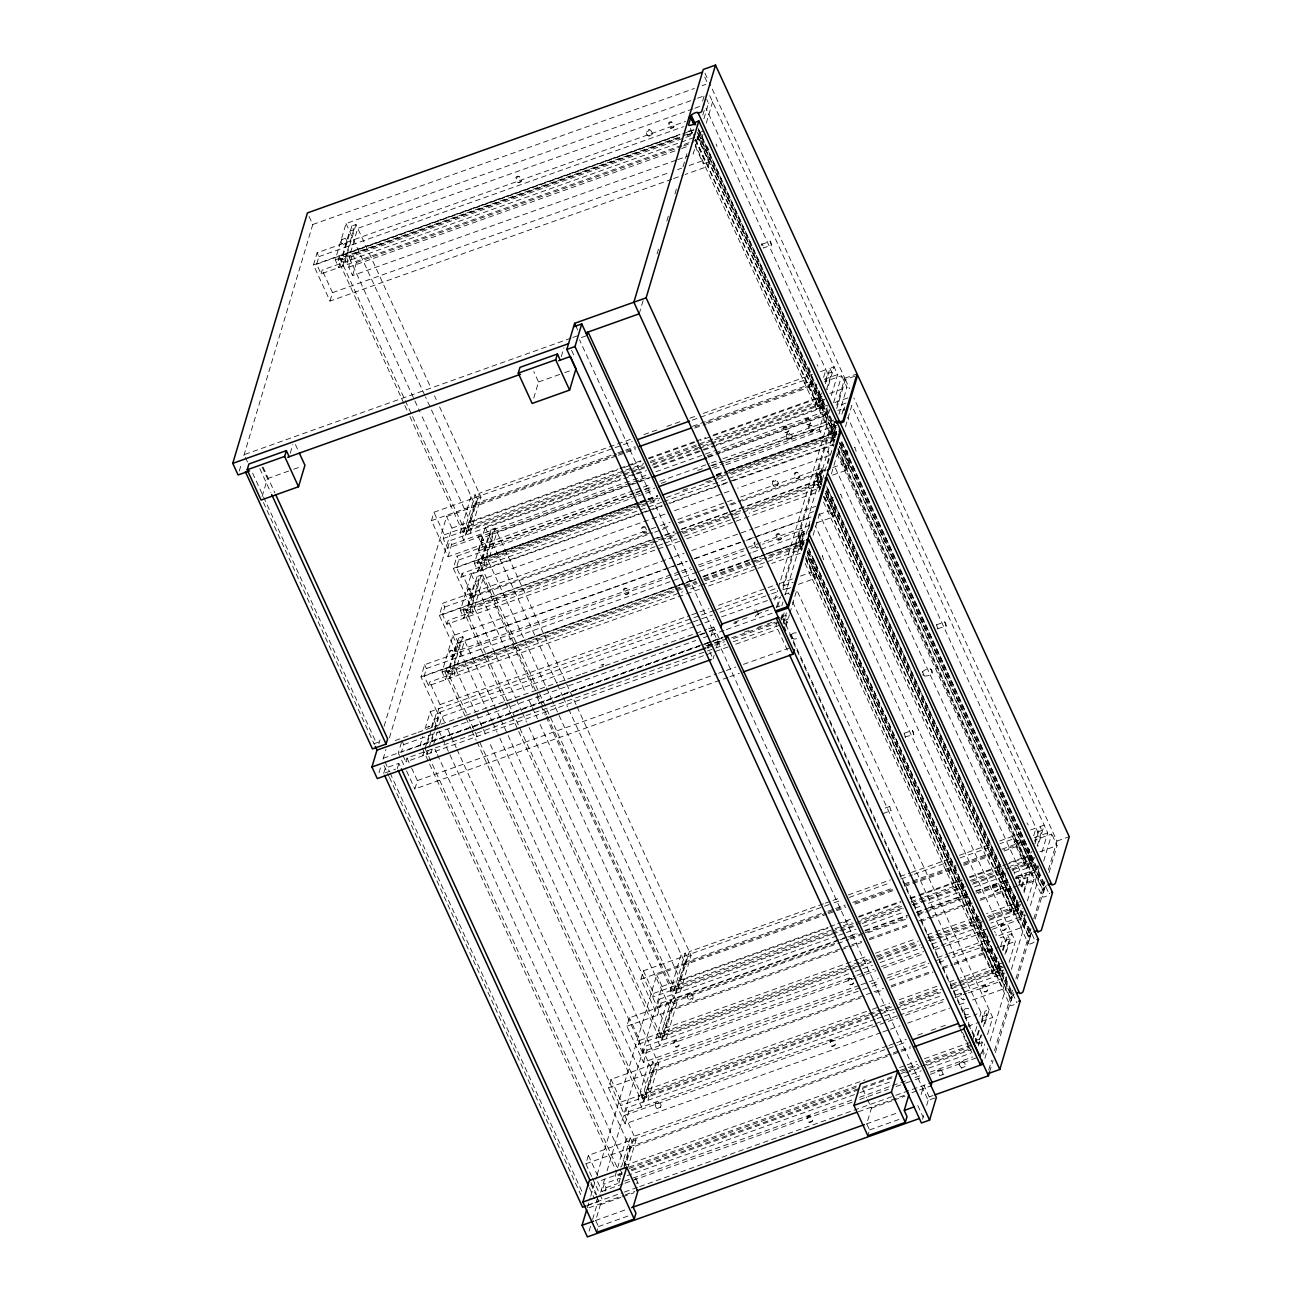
<?xml version="1.0" encoding="UTF-8"?>
<svg xmlns="http://www.w3.org/2000/svg" width="1302" height="1302" viewBox="0 0 1302 1302"><rect width="100%" height="100%" fill="white"/><g stroke="black" fill="none" stroke-linecap="round" stroke-linejoin="round"><path stroke-width="0.75" stroke-dasharray="5 3.75" d="M668.382 123.544C669.944 118.58 676.731 125.627 672.825 127.856C668.349 130.005 667.259 122.616 671.702 121.9M670.497 128.247L673.915 126.733M756.543 609.841L758.757 614.674L755.437 616.318L756.429 615.081M775.797 535.317C778.108 530.256 784.341 538.458 779.898 539.972C775.422 541.111 774.902 534.373 779.214 533.82M778.01 540.151L781.428 538.654M794.139 473.798C796.45 468.736 802.683 476.939 798.224 478.452C793.764 479.592 793.243 472.854 797.54 472.284M796.352 478.631L799.77 477.118M805.043 420.025C807.37 414.947 813.604 423.15 809.144 424.664C804.669 425.819 804.148 419.065 808.461 418.512M807.256 424.859L810.674 423.345M808.151 426.779C810.462 421.718 816.696 429.92 812.253 431.434C807.777 432.573 807.256 425.835 811.569 425.282M810.365 431.613L813.783 430.116M961.771 1068.112C953.259 1059.926 969.29 1059.291 963.985 1067.591M961.657 1067.982L965.075 1066.484M962.845 1061.814L959.444 1063.148M982.115 987.111C984.67 981.854 990.773 990.887 985.76 991.945C981.285 991.864 981.578 986.363 985.533 985.614M984.328 991.961L987.746 990.448M1000.554 925.722C1002.117 920.758 1008.887 927.805 1004.981 930.035C1000.522 932.037 999.431 924.843 1003.875 924.078M1002.768 930.556L1006.088 928.912M1015.56 877.467L1017.871 877.239L1015.479 878.704M1017.887 877.076L1020.101 881.91L1019.01 883.016M515.722 177.788C518.082 172.727 524.267 180.978 519.791 182.459C515.25 183.322 514.843 176.942 519.14 176.307M518.033 182.752L521.353 181.141M623.219 589.708C625.578 584.631 631.779 592.898 627.304 594.379C622.844 595.453 622.307 588.764 626.636 588.211M625.432 594.542L628.866 593.045M646.801 532.16C643.172 536.343 638.777 526.268 644.376 526.496M643.774 533.023L646.215 531.395M806.882 1117.539C809.242 1112.461 815.426 1120.729 810.951 1122.21C806.491 1123.284 805.971 1116.595 810.3 1116.042M809.095 1122.373L812.513 1120.876M829.634 1041.616C831.262 1036.652 838 1043.781 834.061 1045.962C829.602 1048.061 828.495 1040.689 832.971 1040.005M831.766 1046.336L835.184 1044.839M847.879 979.983C850.271 974.938 856.342 983.091 851.964 984.637C847.423 985.5 847 979.12 851.296 978.486M850.19 984.93L853.526 983.319M846.3 450.118L848.058 454.04M842.215 498.145L840.718 494.076L840.425 494.874M707.132 146.459L708.906 149.86M761.654 244.19L770.605 241.44L771.484 245.15L763.314 248.064L763.298 246.355M239.242 471.08L241.57 463.317M243.881 455.554L312.757 224.514L308.948 216.23M671.751 179.253L330.024 301.071L313.473 264.973L317.102 252.783L685.568 121.428M681.499 145.385L321.057 273.876L316.63 264.208L318.876 256.657L317.102 252.783M321.057 273.876L322.18 270.1L694.064 137.524M262.125 496.501L267.463 478.615L261.93 466.523M339.903 263.785L338.764 267.561L335.232 259.83L346.039 223.553L695.691 98.903M403.994 403.62L338.129 259.928L339.155 256.445L680.913 134.594M341.091 262.239L342.214 258.463L343.988 262.337L342.865 266.096L341.091 262.239L345.176 260.774L346.299 256.999L348.073 260.872L346.95 264.648L345.176 260.774M351.898 225.962L343.24 254.98L345.014 258.854L340.929 260.302L349.587 231.284L353.672 229.836L351.898 225.962L355.983 224.497L431.157 388.468M330.024 301.071L332.531 292.657L322.18 270.1M345.014 258.854L353.672 229.836M355.983 224.497L347.341 253.532L414.052 399.079M290.216 453.275L292.804 444.568M675.901 160.309L352.565 275.568L348.724 267.203L352.614 254.134L679.774 137.507M352.565 275.568L356.455 262.516L352.614 254.134M633.211 490.724L448.018 556.751L431.467 520.654L433.973 512.239L613.242 448.327M378.898 743.686L380.054 739.796M384.106 726.207L446.619 516.52L616.464 455.977M638.55 480.178L447.628 548.24L443.201 538.572L444.324 534.797L433.973 512.239M379.012 772.753L380.737 766.927M383.065 759.164L385.962 749.464M389.428 737.811L451.94 528.124L446.619 516.52M447.628 548.24L449.874 540.688L635.067 474.677M448.018 556.751L451.648 544.562L449.874 540.688M383.683 773.421L385.246 768.196L398.868 763.33L400.56 767.024M461.347 528.726L460.224 532.502L463.772 540.232L474.579 503.955L425.494 396.866M644.506 467.923L463.121 532.599L464.163 529.117L339.155 256.445M466.474 523.778L475.132 494.76L471.031 496.225L462.389 525.243L466.474 523.778L468.248 527.652L476.89 498.633L475.132 494.76M401.423 742.482L398.314 752.93L400.788 758.334M691.443 622.47L437.521 712.991L420.985 676.894L424.615 664.704L672.808 576.216M679.237 571.838L455.863 651.456L439.327 615.358L442.957 603.168L649.145 529.67M661.546 502.344L462.047 573.466L472.398 596.039L469.892 604.453L453.34 568.356L456.969 556.166L634.513 492.872M401.944 740.74L403.718 744.598L401.472 752.149L703.113 644.604M699.369 589.236L428.57 685.78L424.143 676.112L426.389 668.561L424.615 664.704M679.579 541.307L446.912 624.26L442.485 614.593L444.731 607.041L442.957 603.168M647.013 510.905L460.924 577.242L456.497 567.574L458.743 560.023L456.969 556.166M397.305 768.554L398.868 763.33M439.604 406.891L480.991 497.169L472.333 526.203L420.806 413.808M728.192 646.915L405.899 761.816L407.021 758.041L725.507 644.506M428.57 685.78L429.693 682.004L682.818 591.775M446.912 624.26L448.034 620.484L662.864 543.894M460.924 577.242L462.047 573.466M419.96 746.095L422.792 736.558M425.07 728.925L430.197 711.738L691.964 618.417M446.716 675.933L445.593 679.709L442.045 671.978L452.868 635.702L672.597 557.37M465.058 614.414L463.935 618.19L460.387 610.459L471.21 574.182L643.172 512.874M479.071 567.395L477.948 571.171L474.4 563.44L485.223 527.164L620.875 478.794M639.477 503.272L482.586 559.209L478.745 550.827L482.635 537.775L629.956 485.255M465.221 716.279L444.942 672.076L445.984 668.593L673.183 587.593M504.671 700.818L463.284 610.54L464.326 607.058L660.244 1034.439L659.203 1037.922L848.22 970.543M546.547 714.586L477.313 563.538L478.339 560.055L657.819 496.062M424.061 751.97L422.938 755.746L421.506 752.654M425.087 748.487L429.123 734.946M431.434 727.216L433.745 719.469L437.83 718.02L436.056 714.147L440.141 712.682L444.373 721.894M427.414 743.165L431.45 729.625M432.02 727.688L436.056 714.147M447.904 674.387L449.044 670.611L450.801 674.485L449.678 678.261L447.904 674.387L451.989 672.922L453.129 669.163L454.903 673.02L453.763 676.796L451.989 672.922M458.727 638.11L450.069 667.129L451.843 671.002L447.758 672.45L456.416 643.432L460.501 641.984L458.727 638.11L462.812 636.662L499.968 717.711M466.246 612.868L467.369 609.092L469.143 612.965L468.02 616.725L466.246 612.868L470.331 611.403L471.47 607.627L473.228 611.501L472.105 615.276L470.331 611.403M477.069 576.591L468.411 605.609L470.185 609.482L466.1 610.931L474.758 581.913L478.843 580.448L477.069 576.591L481.154 575.126L533.511 689.344M480.275 565.849L481.398 562.073L483.172 565.947L482.033 569.723L480.275 565.849L484.36 564.384L485.483 560.625L487.257 564.482L486.134 568.258L484.36 564.384M491.082 529.572L482.424 558.591L484.198 562.464L480.113 563.912L488.771 534.894L492.856 533.446L491.082 529.572L495.167 528.124L576.233 704.968M482.586 559.209L486.476 546.14L633.797 493.621M727.964 677.398L414.866 789.028L417.372 780.598L411.009 766.715M437.521 712.991L440.043 704.577L429.693 682.004M455.863 651.456L458.385 643.042L448.034 620.484M428.146 750.522L427.023 754.297L425.249 750.424M429.172 747.039L433.794 731.561M434.363 729.625L437.83 718.02M451.843 671.002L460.501 641.984M470.185 609.482L478.843 580.448M484.198 562.464L492.856 533.446M533.739 398.087L538.54 381.974L533.787 371.607M431.499 741.717L434.38 732.033M434.949 730.096L440.141 712.682M462.812 636.662L454.154 665.68L475.279 711.722M481.154 575.126L472.496 604.144L515.576 698.1M495.167 528.124L486.525 557.142L545.636 686.089M432.231 749.057L431.108 752.833L429.334 748.959M433.843 743.637L437.309 732.033M439.604 724.303L441.915 716.556L694.747 626.425M561.292 356.634L563.88 347.927M639.184 313.815L643.221 300.29M657.054 253.874L659.365 246.127M666.852 220.998L669.163 213.251M674.924 193.917L677.235 186.186M682.997 166.851L687.033 153.31M702.608 101.084L704.903 93.353M702.803 115.129L705.082 107.496M697.009 141.104L693.12 154.173L691.574 150.82M703.91 118.807L708.532 103.33L706.758 99.457M702.934 134.318L701.794 138.142L683.404 144.701M706.27 123.153L712.617 101.865L708.532 103.33M699.076 139.119L709.411 161.676L703.292 163.857L704.415 160.081L694.861 139.265M709.411 161.676L708.028 166.314L685.129 174.484M708.841 643.579L707.735 647.273L712.292 657.217M711.038 636.19L713.789 626.962L719.111 638.566L716.36 647.794M713.057 658.877L714.163 655.183M722.935 458.743L826.021 421.994L809.486 385.897L810.869 381.242L804.734 383.423L805.857 379.663L691.427 420.448M591.661 1176.422L585.867 1163.793L588.374 1155.362L897.322 1045.229M880.917 1032.649L625.09 1123.854L608.539 1087.756L611.045 1079.342L860.866 990.269M859.157 985.419L643.432 1062.318L626.88 1026.22L629.387 1017.806L848.692 939.621M836.844 935.959L659.3 999.252L661.074 1003.126L657.445 1015.316L640.893 979.218L643.4 970.804L832.206 903.49M815.085 405.996L816.208 402.22L650.284 461.364M819.544 390.991L817.233 398.738L700.395 440.385M823.58 377.45L825.891 369.719L820.146 371.77M819.007 402.611L821.904 392.927M825.354 381.323L827.665 373.576L706.042 108.278M821.334 397.273L819.17 404.531L820.944 408.405L823.092 401.146L698.1 128.475M825.37 383.732L829.976 368.254L834.061 366.806L827.242 389.721M826.558 389.542L831.75 372.128L829.976 368.254M587.267 1207.817L590.164 1198.117M590.734 1196.18L596.528 1176.764M597.113 1174.811L656.713 974.84L826.575 914.297M729.397 471.226L823.141 437.798L819.3 429.416L823.189 416.363L721.796 452.51M707.279 455.667L825.647 413.483L827.323 407.819M831.343 395.531L837.609 374.537L709.069 94.135M611.045 1079.342L621.38 1101.899L620.257 1105.675L868.32 1017.236M864.495 974.856L643.042 1053.806L638.598 1044.139L639.721 1040.379L629.387 1017.806M643.4 970.804L653.75 993.361L652.611 997.137L902.595 908.015M826.021 421.994L829.667 409.805L718.932 449.271M774.771 600.027L777.652 590.359M778.238 588.423L830.123 414.378M833.589 402.774L841.662 375.692L824.475 381.811M597.227 1198.898L596.186 1202.381L587.674 1205.424M589.106 1231.074L592.003 1221.374M592.589 1219.421L598.367 1200.005M600.694 1192.241L604.746 1178.652M607.058 1170.889L662.034 986.444L656.713 974.84M623.023 1183.892L602.029 1191.379L604.274 1183.827L619.557 1178.375M875.139 1019.32L626.946 1107.79L624.7 1115.342L897.696 1018.018M643.042 1053.806L645.287 1046.271L853.38 972.089M659.3 999.252L657.054 1006.804L834.598 943.511M776.562 607.106L779.459 597.423M782.925 585.802L830.269 426.991L697.188 136.71M833.134 423.817A3.743 1.188 -24.6 0 0 832.906 424.24L830.432 426.421L832.157 420.627M836.747 405.215L844.803 378.247L709.183 82.417M777.733 606.472L780.614 596.804M782.925 589.057L798.5 536.831L800.535 536.098L803.92 543.471M802.895 545.473L798.663 536.245L816.842 475.295L818.877 474.563L822.262 481.952M822.083 485.792L817.005 474.725L830.855 428.293L832.889 427.561L836.275 434.933M835.266 436.935L831.034 427.707L833.329 419.993M836.763 408.437L845.389 379.533L855.902 375.79M596.397 1196.131L600.352 1204.773L595.681 1220.446L598.481 1226.565L596.755 1232.376M698.393 134.139L832.303 426.275L830.139 433.517A3.743 1.188 -24.6 0 0 832.678 433.908A3.743 1.188 -24.6 0 0 836.73 431.515M605.007 1191.184L606.048 1187.701L604.274 1183.827M625.09 1123.854L628.72 1111.664L626.946 1107.79M643.432 1062.318L647.061 1050.128L645.287 1046.271M801.755 550.73L798.37 543.357L800.535 536.098M804.099 542.901L800.714 535.513L801.153 534.064A3.743 1.188 -24.6 0 1 803.643 531.981A3.743 1.188 -24.6 0 1 807.273 530.972M820.114 489.552L816.712 481.821L818.877 474.563M821.595 479.527L819.056 473.993L819.479 472.545A3.743 1.188 -24.6 0 1 824.963 469.469M834.126 442.534L830.741 434.819L832.889 427.561M836.454 434.363L833.068 426.975L833.508 425.526A3.743 1.188 -24.6 0 1 834.175 424.631M802.292 549.346L798.989 542.12L802.618 529.947L762.533 544.236M740.789 497.006L820.96 468.411L817.33 480.601L820.634 487.827M834.663 440.808L831.343 433.582L834.989 421.409L724.254 460.875M777.131 621.607L776.008 625.367L787.84 651.163M781.818 605.837L782.974 601.963M785.09 594.9L835.51 425.803M838.96 414.199L846.967 387.296L841.662 375.692M803.627 544.578L802.146 541.355L804.392 533.804L802.618 529.947M820.96 468.411L822.734 472.284L820.488 479.836L821.969 483.058M835.982 436.04L834.501 432.817L836.193 427.154M782.258 614.251L779.947 621.982L732.066 639.054M768.131 558.249L802.618 545.945L803.773 542.088M806.068 534.341L810.69 518.863M686.626 538.8L818.795 491.684L819.918 487.908L749.041 513.167M734.767 515.153L820.96 484.425L829.602 455.407L737.664 488.185M835.542 435.486L836.698 431.613M841.889 414.199L843.615 408.389L837.87 410.439M616.432 1171.621L615.309 1175.397L618.141 1181.581M639.103 1095.584L637.964 1099.36L641.512 1107.091L652.335 1070.814L497.934 734.019M657.445 1034.065L656.306 1037.824L659.854 1045.571L670.676 1009.294L538.312 720.559M671.458 987.046L670.335 990.822L673.866 998.553L684.689 962.276L568.437 708.679M781.216 620.143L783.413 612.786M808.396 529.019L810.69 521.272M827.877 463.626L831.913 450.085L827.828 451.534L830.367 457.067M843.631 410.814L844.786 406.94M784.113 612.868L782.404 618.596L785.252 624.781M894.214 1009.131L640.861 1099.458L641.902 1095.975L479.12 740.854M831.701 934.413L673.232 990.92L674.257 987.437L478.339 560.055M782.99 624.016L786.343 612.786M630.201 1137.655L621.559 1166.673L617.473 1168.138L626.116 1139.12L630.201 1137.655L631.975 1141.528L623.902 1168.61M644.213 1090.637L652.872 1061.618L648.787 1063.083L640.128 1092.101L644.213 1090.637L645.987 1094.51L654.646 1065.492L652.872 1061.618M662.555 1029.117L671.214 1000.099L667.129 1001.547L658.47 1030.582L662.555 1029.117L664.329 1032.991L672.988 1003.972L671.214 1000.099M676.584 982.099L685.226 953.08L681.141 954.545L672.483 983.563L676.584 982.099L678.342 985.972L687 956.954L685.226 953.08M784.357 623.528L787.075 622.551L785.301 618.694L786.343 615.211L778.173 618.125M618.857 1183.127L621.689 1173.574M623.967 1165.941L629.663 1146.85L437.13 726.858M785.952 626.327L789.37 614.87M789.842 613.275L796.775 590.05L792.69 591.515M813.099 535.301L819.43 514.013L815.345 515.478M831.441 473.782L837.202 454.398M845.454 426.763L851.801 405.475L1047.719 832.857L1041.454 853.868M627.418 1169.082L636.06 1140.064L457.035 749.529M500.814 719.55L658.731 1064.027L650.072 1093.062L489.633 743.051M546.173 716.979L677.073 1002.507L668.414 1031.526L527.391 723.896M577.079 706.807L691.085 955.489L682.443 984.524L552.39 700.818M798.354 584.354L815.54 578.218L816.924 573.58L807.37 552.764M816.696 522.834L833.882 516.699L835.266 512.06L825.712 491.228M832.629 475.132L847.895 469.68L849.278 465.042L839.725 444.226M867.474 1099.49L871.429 1108.132L866.758 1123.805L869.557 1129.924L867.832 1135.735M921.149 1094.51L923.899 1085.282L929.221 1096.886L926.454 1106.114M922.548 1119.232L923.671 1115.456M982.929 946.766L993.263 969.323L992.14 973.099L981.806 950.525L982.929 946.766L952.413 957.637M1001.271 885.23L1011.605 907.803L1010.482 911.563L1000.148 889.006L1001.271 885.23L978.388 893.4M1015.283 838.228L1025.618 860.785L1024.495 864.561L1014.16 841.987L1015.283 838.228L1000.017 843.663M972.545 999.985L1003.093 989.081L986.542 952.983L987.925 948.344L981.806 950.525M1000.148 889.006L1006.267 886.825L1004.884 891.463L1021.435 927.561L998.52 935.731M1014.16 841.987L1020.28 839.806L1018.896 844.445L1003.63 849.897M972.903 1039.696L976.939 1026.155M979.82 1016.471L980.976 1012.614M992.824 972.854L993.947 969.079L949.89 984.784M997.299 957.849L994.988 965.596L960.518 977.883M1000.75 946.245L1003.647 936.577L997.885 938.628M1011.166 911.319L1012.289 907.559L987.388 916.429M1015.641 896.329L1013.33 904.076L986.509 913.63M1019.092 884.725L1021.972 875.058L1016.227 877.092M1025.179 864.316L1026.302 860.541L1010.368 866.221M1029.654 849.311L1027.343 857.058L1008.187 863.893M1033.69 835.77L1036.001 828.039L1030.256 830.09M974.677 1043.569L978.713 1030.012M981.594 1020.345L982.75 1016.471L792.739 601.996M999.073 961.722L996.762 969.469L807.598 556.817M1002.524 950.118L1005.404 940.435L815.41 525.959M1017.415 900.203L1015.104 907.933L825.094 493.458M1021.452 886.662L1023.746 878.915L834.582 466.279M1028.075 864.414L1026.952 868.174L836.779 453.34M1029.117 860.931L1031.998 851.248M1034.878 841.58L1037.775 831.897L847.765 417.421M979.283 1030.5L976.402 1040.168L980.487 1038.719L982.261 1042.576L981.236 1046.059L979.462 1042.202L976.728 1043.162M981.594 1022.754L985.061 1011.149L989.146 1009.701L983.954 1027.115M1003.11 950.59L1007.732 935.113L1011.817 933.664L1005.469 954.936M1022.021 887.134L1026.074 873.593L1030.159 872.128L1023.811 893.416M1031.428 855.593L1029.264 862.852L1031.038 866.725L1033.202 859.466L841.499 441.297M1034.895 843.989L1040.086 826.575L1044.171 825.126L1037.824 846.398M982.261 1042.576L978.176 1044.041L981.057 1034.374M983.368 1026.627L986.835 1015.023L985.061 1011.149M1004.884 954.464L1009.506 938.986L1007.732 935.113M826.64 486.476L1019.189 906.485L1017.025 913.744L1015.251 909.87L1017.415 902.611L1021.5 901.163M1023.795 891.007L1027.831 877.467L1026.074 873.593M1037.238 845.926L1041.86 830.448L1040.086 826.575M978.323 1045.978L981.643 1034.846M980.032 1056.606L982.294 1049.07L984.068 1052.927L983.026 1056.41M968.346 992.824L1002.703 980.585L1004.395 974.921M992.417 929.27L1021.045 919.049L1023.291 911.514L990.838 923.085M1015.967 878.85L1035.057 872.047L1036.75 866.383M981.871 1053.709L984.719 1044.155M987.567 1034.618L992.694 1017.432L796.775 590.05M1009.099 962.406L1015.365 941.395L819.43 514.013M1027.441 900.87L1033.707 879.875L837.772 452.494M1036.897 869.134L1038.036 865.309M1003.093 989.081L1006.723 976.907L954.871 995.379M1021.435 927.561L1025.065 915.371L1023.291 911.514M1020.182 885.995L1035.448 880.543L1039.077 868.369L1037.906 865.781M984.882 1058.347L987.762 1048.68M990.073 1040.949L1007.374 982.929M1011.394 969.388L1026.399 919.114M1030.419 905.574L1040.233 872.698M1043.683 861.094L1051.756 834.012L1034.585 840.132M988.739 1069.951L991.619 1060.284M994.5 1050.6L1010.075 998.374L806.963 555.287M1014.03 994.223A3.743 1.188 -24.6 0 0 1012.728 995.607L1010.254 997.788L1012.517 990.171M1015.934 978.746L1028.417 936.838L825.305 493.767M1031.737 933.192A3.743 1.188 -24.6 0 0 1031.07 934.087L1028.596 936.268L1030.907 928.521M1033.788 918.854L1042.43 889.836L839.318 446.749M1046.385 885.686A3.743 1.188 -24.6 0 0 1045.083 887.069L1042.609 889.25L1044.904 881.535M1048.354 869.98L1056.964 841.076L853.852 397.989M989.618 1071.888L993.084 1060.284M995.395 1052.553L1013.265 992.596M1017.301 979.055L1031.705 930.718M1035.171 919.114L1044.969 886.239M1049.005 872.698L1057.078 845.616L1051.756 834.012M807.305 550.86L1012.126 997.641L1009.961 1004.9A3.743 1.188 -24.6 0 0 1012.94 1005.128A3.743 1.188 -24.6 0 0 1016.764 1002.459L1017.106 1002.019M826.493 491.18L1030.468 936.122L1028.303 943.364A3.743 1.188 -24.6 0 0 1031.265 943.608A3.743 1.188 -24.6 0 0 1035.106 940.939L826.916 486.785M839.66 442.322L1044.481 889.103L1042.316 896.362A3.743 1.188 -24.6 0 0 1045.294 896.59A3.743 1.188 -24.6 0 0 1049.119 893.921L1049.77 893.237M922.288 672.092C932.232 662.588 937.814 676.47 923.899 676.047M904.923 736.948L913.858 734.605L913.207 731.496L912.328 730.422L904.158 733.335L904.255 735.435M889.673 806.459L891.056 810.707L889.673 806.459L881.487 809.372M986.265 934.364L986.232 935.341M1013.558 870.501L1012.923 869.866L1012.744 870.908M1014.453 874.033L1014.03 871.461M994.37 931.662L995.46 932.46M996.111 935.568L996.046 934.071M343.582 244.825C344.428 242.351 349.294 243.197 345.079 244.76C335.428 243.474 346.462 231.593 346.983 243.262M480.34 541.42L483.742 540.037L480.34 541.42L478.127 536.424L481.17 534.862L486.736 547.003L483.563 548.305L481.235 543.357L484.507 541.681L481.235 543.357M448.865 651.732C451.631 646.768 457.49 655.638 452.591 656.664C447.969 656.664 448.262 650.967 452.266 650.333M689.767 999.985C690.597 997.511 695.48 998.357 691.264 999.92C681.613 998.634 692.648 986.753 693.169 998.422M658.6 1102.289C658.047 1104.145 652.741 1104.063 657.087 1102.192C666.738 1103.494 655.703 1115.358 655.199 1103.689M638.045 1183.372L635.929 1178.164L634.855 1178.098M789.761 433.192C789.191 435.047 783.902 434.933 788.28 433.078C797.898 434.461 786.831 446.212 786.359 434.575M775.748 480.21C775.178 482.065 769.889 481.952 774.267 480.096C783.885 481.48 772.818 493.214 772.346 481.594M758.578 547.491L756.332 548.061L757.259 546.84M964.912 999.285C961.934 1002.052 958.142 994.516 961.787 993.589M941.053 1069.56L937.652 1070.944L941.053 1069.398L943.266 1074.231L941.362 1075.729M856.13 451.273L854.747 447.058L854.844 449.418M796.287 632.788C786.506 632.739 792.853 644.083 799.461 636.418M792.934 638.745L791.388 634.546M770.003 240.919L771.484 245.15M644.588 527.31L641.56 528.173M634.904 1179.254L635.929 1178.164M755.046 542.006L754.004 543.113L756.218 547.947M963.578 998.65L962.536 999.741M937.505 628.752L946.212 626.067L945.789 623.479L944.682 621.884L936.382 624.862L936.447 626.36M944.682 621.884L946.082 626.132M937.912 629.045L936.512 624.797M930.67 668.903L932.199 673.069M912.328 730.422L913.727 734.67M905.557 737.583L904.158 733.335M1018.766 825.761L1018.848 827.86M987.795 938.547L986.33 935.861M968.639 1008.594C959.769 1006.918 964.115 1019.612 970.039 1012.826M965.14 1014.583L963.74 1010.336M754.216 610.247L755.111 609.857M602.419 665.582C607.383 662.458 597.488 665.81 601.963 665.745M636.19 1183.241L638.143 1182.997M756.869 614.87L758.757 614.674M1018.213 882.089L1020.101 881.91M312.757 224.514L694.438 88.455M702.071 85.72L705.879 84.37M697.595 98.22L707.149 94.818M692.941 108.88L357.757 228.371L349.115 257.389L695.789 133.797M694.861 108.196L704.431 104.778M318.876 256.657L683.534 126.668M313.473 264.973L680.035 134.301M687.668 131.583L691.476 130.216L694.796 137.442M316.63 264.208L679.367 134.887M688.921 131.486L694.633 129.451M682.525 134.025L694.015 129.94M335.232 259.83L681.06 136.531M682.964 135.864L692.518 132.446M687.423 134.773L693.169 132.739M338.129 259.928L679.872 138.077M687.228 135.457L691.329 134.008M703.959 130.884L699.874 132.348L697.709 139.591L695.935 135.733M698.832 135.831L701.566 134.855M356.455 262.516L681.711 146.573M683.615 145.889L693.185 142.471M348.724 267.203L679.709 149.193M681.63 148.526L689.279 145.791M677.805 159.625L689.295 155.54M332.531 292.657L668.17 173.003M677.707 169.602L681.532 168.251M689.149 165.533L704.415 160.081M673.671 178.569L683.208 175.168M570.911 338.162L244.141 454.658L247.543 462.047M572.815 337.478L578.544 335.444M581.327 337.56L587.056 335.509M267.463 478.615L291.811 469.924M293.682 469.257L301.185 466.588M538.54 381.974L562.887 373.3M564.759 372.632L572.262 369.947M630.526 439.36L479.217 493.312L470.559 522.33L621.868 468.378M643.937 434.591L659.251 429.123M666.917 426.389L682.232 420.92M689.897 418.202L695.642 416.152M703.308 413.418L812.481 374.488M615.146 447.644L632.316 441.524M476.89 498.633L480.991 497.169M827.665 373.576L831.75 372.128M474.579 503.955L615.976 453.552M617.88 452.868L623.609 450.834M625.53 450.15L635.083 446.732M692.404 426.307L814.678 382.707M824.231 379.305L837.609 374.537M431.467 520.654L616.66 454.626M618.564 453.942L624.293 451.908M626.197 451.224L635.75 447.823M694.926 426.73L704.48 423.329M706.384 422.645L809.486 385.897M618.369 455.293L635.555 449.174M694.715 428.081L706.156 423.996M708.06 423.313L816.842 384.546M844.803 378.247L857.058 373.869M451.94 528.124L617.962 468.932M619.882 468.264L640.861 460.778M648.494 458.06L694.308 441.72M696.212 441.053L705.749 437.651M713.382 434.917L822.164 396.15M829.797 393.416L846.967 387.296M623.788 467.695L629.533 465.66M631.454 464.977L641.023 461.559M648.689 458.825L698.49 441.069M444.324 534.797L643.823 463.675M820.293 400.756L824.378 399.307L823.255 403.083L652.269 464.033M464.163 529.117L628.361 470.575M629.387 470.201L643.627 465.123M650.463 462.698L697.091 446.065M698.344 445.626L823.092 401.146M443.201 538.572L644.604 466.767M652.139 465.205L697.953 448.865M699.223 448.425L709.411 444.796M710.713 444.324L824.784 403.653M628.524 476.076L634.253 474.026M636.157 473.358L643.806 470.624M653.36 467.223L701.127 450.199M703.031 449.515L714.505 445.43M716.409 444.747L827.226 405.231M834.875 402.513L848.253 397.745M636.971 473.993L646.524 470.592M654.157 467.874L701.892 450.85M703.796 450.167L827.893 405.931M845.942 403.067L841.841 404.531L844.38 410.049M451.648 544.562L648.298 474.449M655.931 471.731L717.028 449.955M640.454 479.494L648.087 476.776M650.17 477.362L496.941 531.981L488.283 560.999L639.607 507.064M707.637 456.872L830.22 413.173M631.877 484.572L637.606 482.521M639.526 481.838L649.096 478.42M708.402 457.279L719.876 453.194M635.116 490.04L650.382 484.604M659.935 481.203L709.574 463.512M711.478 462.828L721.031 459.427M636.434 492.189L642.163 490.138M644.067 489.454L651.7 486.736M661.253 483.335L666.982 481.301M697.53 470.413L703.243 468.362M710.892 465.644L722.333 461.559M635.718 492.953L643.367 490.219M645.271 489.536L652.937 486.802M712.243 465.66L827.03 424.745L823.189 416.363M478.745 550.827L643.286 492.172M645.19 491.489L654.76 488.071M712.161 467.613L723.635 463.528M725.556 462.845L819.3 429.416M830.269 426.991L832.303 426.275M458.743 560.023L636.287 496.729M638.208 496.046L643.937 494.011M645.841 493.328L653.474 490.61M714.57 468.834L724.107 465.432M726.028 464.749L836.747 425.266M831.034 427.707L833.068 426.975M453.34 568.356L638.517 502.328M640.438 501.644L646.166 499.61M648.07 498.926L657.608 495.525M716.8 474.433L726.337 471.031M728.257 470.347L831.343 433.582M456.497 567.574L637.866 502.914M639.77 502.23L656.957 496.111M716.133 475.018L721.861 472.968M729.494 470.25L834.501 432.817M716.36 475.197L722.724 472.935M724.644 472.252L837.284 432.085M641.381 502.588L647.127 500.554M649.031 499.87L656.696 497.136M716.002 475.995L727.476 471.91M474.4 563.44L634.904 506.218M636.808 505.534L644.457 502.816M646.362 502.133L657.835 498.048M717.06 476.939L837.43 434.022M477.313 563.538L659.772 498.487M682.769 490.284L688.514 488.234M705.749 482.098L711.494 480.047M713.398 479.364L836.242 435.568M641.512 506.38L658.763 500.228M666.412 497.494L716.214 479.754M718.134 479.071L723.879 477.02M731.545 474.286L834.973 437.407M835.119 439.344L831.034 440.808L833.573 446.326M663.467 501.661L726.679 479.136M728.583 478.452L833.931 440.89L832.808 444.666L668.805 503.142M648.933 510.221L666.884 503.825M645.076 512.191L650.805 510.14M652.725 509.473L662.279 506.055M669.912 503.337L719.599 485.63M721.503 484.946L731.057 481.545M732.961 480.861L834.24 444.763M664.883 514.127L482.928 578.999L474.27 608.018L652.4 544.513M674.469 510.709L722.35 493.637M724.254 492.97L730.015 490.919M651.049 528.986L658.682 526.268M660.602 525.585L670.139 522.183M677.772 519.465L725.507 502.442M727.411 501.758L733.14 499.724M472.398 596.039L651.667 532.127M663.109 528.042L670.725 525.324M678.358 522.607L727.948 504.932M729.852 504.248L825.208 470.25M832.824 467.532L844.282 463.463L843.143 467.223L849.278 465.042M444.731 607.041L652.823 532.86M654.727 532.176L660.456 530.142M662.376 529.458L670.009 526.724M679.546 523.323L723.456 507.682M731.106 504.948L740.643 501.547M742.547 500.863L822.734 472.284M817.005 474.725L819.056 473.993M439.327 615.358L662.702 535.708M664.606 535.057L674.159 531.623M681.776 528.921L821.171 479.217M442.485 614.593L674.338 532.192M681.125 529.507L821.904 479.592M460.387 610.459L676.291 533.478M678.212 532.795L821.513 481.707M463.284 610.54L675.217 534.992M682.15 532.518L740.138 511.849M747.283 509.31L822.229 482.586M667.731 539.061L675.38 536.326M683.045 533.592L732.847 515.836M821.106 486.362L817.021 487.811L818.795 491.684M664.769 543.211L676.877 538.898M684.51 536.18L741.733 515.787M674.501 556.686L684.055 553.285M691.704 550.551L752.833 528.758M754.753 528.075L815.898 506.283M813.571 511.605L809.486 513.069L811.26 516.927L746.144 540.151M667.617 568.144L464.586 640.519L455.928 669.537L697.27 583.508M669.521 567.46L675.282 565.41M677.186 564.726L686.772 561.308M694.422 558.591L744.223 540.835M458.385 643.042L675.787 565.54M677.691 564.856L687.228 561.455M694.861 558.737L744.435 541.062M746.355 540.379L811.195 517.268M818.812 514.55L830.253 510.465L829.13 514.241L835.266 512.06M681.141 571.155L690.695 567.753M698.328 565.019L809.063 525.552M674.713 575.533L680.441 573.498M682.346 572.815L691.899 569.413M699.532 566.695L743.442 551.039M751.075 548.321L760.628 544.92M426.389 668.561L682.215 577.372M684.12 576.688L697.481 571.92M699.402 571.236L750.945 552.862M752.849 552.178L804.392 533.804M798.663 536.245L800.714 535.513M420.985 676.894L676.812 585.688M678.716 585.005L684.445 582.971M686.349 582.287L695.903 578.885M703.536 576.151L764.632 554.375M766.536 553.692L798.989 542.12M424.143 676.112L676.145 586.274M678.049 585.591L685.682 582.873M687.602 582.189L695.235 579.471M702.868 576.737L752.507 559.046M754.411 558.363L802.146 541.355M674.42 587.153L696.098 579.423M703.161 576.9L749.561 560.365M751.042 559.844L804.929 540.623M442.045 671.978L673.248 589.562M675.152 588.878L682.801 586.144M684.706 585.477L696.163 581.376M703.812 578.658L749.675 562.318M751.579 561.634L761.133 558.216M768.782 555.498L803.171 543.243M444.942 672.076L674.062 590.392M675.966 589.708L681.695 587.674M684.885 586.535L696.977 582.222M704.04 579.715L803.887 544.106M704.935 580.773L754.737 563.017M756.641 562.334L766.227 558.932M802.764 547.882L798.679 549.346L800.453 553.204L771.728 563.457M690.483 589.041L700.069 585.623M701.973 584.94L801.576 549.428L799.802 545.571M708.516 585.981L764.209 566.126M440.043 704.577L689.865 615.504M691.769 614.821L708.939 608.701M718.476 605.316L766.146 588.309M768.05 587.625L777.587 584.24M779.491 583.556L792.853 578.788M800.47 576.07L811.911 572.001L810.788 575.761L816.924 573.58M693.868 617.734L699.597 615.7M701.518 615.016L714.896 610.247M716.8 609.564L762.647 593.207M770.296 590.49L776.025 588.439M783.674 585.721L793.227 582.319M693.348 621.786L712.438 614.983M720.087 612.249L769.726 594.558M771.63 593.875L781.167 590.473M783.088 589.79L790.721 587.072M790.916 587.641L786.831 589.09L789.354 594.623M696.668 625.741L713.903 619.589M721.568 616.871L771.354 599.115M773.274 598.432L782.844 595.014M784.764 594.33L788.605 592.963M374.016 743.702L380.835 741.277M395.206 740.529L416.233 733.042M418.137 732.359L439.165 724.856M441.069 724.189L557.63 682.622M559.534 681.939L580.562 674.452M582.466 673.769L603.493 666.282M605.397 665.599L706.677 629.484M708.597 628.817L716.23 626.083M699.776 634.562L707.409 631.844M709.313 631.161L716.963 628.427M734.133 622.307L749.415 616.871M757.048 614.137L768.505 610.052M776.138 607.334L779.963 605.967M699.906 635.018L707.556 632.3M709.46 631.616L717.109 628.882M403.718 744.598L695.821 640.47M703.454 637.752L709.183 635.702M711.087 635.018L724.449 630.266M726.37 629.582L772.184 613.242M383.325 758.269L723.456 637.003M705.017 643.937L722.203 637.801M707.8 643.204L423.313 744.63L617.555 1168.317M709.216 642.7L723.066 637.768M705.977 645.841L723.18 639.705M744.191 632.219L749.936 630.168M757.569 627.45L765.218 624.716M767.122 624.049L772.851 621.998M707.132 645.938L712.878 643.904M714.782 643.221L726.239 639.136M708.19 646.183L723.945 640.568M731.578 637.834L775.487 622.193M782.583 619.654L785.301 618.694M707.165 647.94L712.91 645.89M714.831 645.206L724.4 641.788M784.032 620.533L788.117 619.068L786.343 615.211M733.14 641.788L778.905 625.465M735.646 644.262L777.782 629.24M385.392 772.818L395.613 769.173M417.372 780.598L716.784 673.866M718.688 673.183L724.417 671.148M726.321 670.465L735.858 667.063M743.475 664.346L789.256 648.038M729.869 676.715L739.422 673.313M882.886 813.62L891.056 810.707M823.385 903.832L689.311 951.632L680.669 980.65L831.978 926.698M825.305 903.149L831.05 901.098M832.971 900.414L840.636 897.68M848.286 894.946L890.422 879.924M900.007 876.523L909.577 873.105M911.498 872.421L951.713 858.083M959.379 855.349L991.945 843.745M999.611 841.011L1022.591 832.808M834.11 902.807L841.743 900.089M849.36 897.371L889.412 883.098M900.854 879.013L912.295 874.928M914.199 874.26L952.348 860.655M959.981 857.937L992.401 846.381M687 956.954L691.085 955.489M1037.775 831.897L1041.86 830.448M684.689 962.276L826.07 911.872M827.991 911.188L833.719 909.154M835.624 908.471L845.177 905.053M852.826 902.335L892.944 888.029M904.418 883.944L956.01 865.553M963.643 862.835L994.223 851.931M1001.856 849.213L1024.788 841.027M1034.341 837.625L1047.719 832.857M640.893 979.218L826.086 913.19M827.991 912.507L845.177 906.387M854.714 902.986L892.895 889.38M904.353 885.295L955.896 866.904M963.545 864.186L995.997 852.615M828.479 913.613L845.649 907.494M855.186 904.093L893.367 890.487M904.809 886.402L956.335 868.027M963.968 865.309L996.421 853.754M1004.054 851.02L1026.952 842.866M1056.964 841.076L1069.235 836.698M662.034 986.444L828.072 927.268M829.976 926.585L835.705 924.534M837.609 923.85L850.971 919.098M858.604 916.38L900.593 901.407M910.131 898.006L917.764 895.288M919.668 894.604L961.657 879.631M969.29 876.913L1001.726 865.342M1009.375 862.624L1032.274 854.47M1039.907 851.736L1057.078 845.616M843.468 922.613L851.134 919.879M858.799 917.145L900.935 902.123M910.505 898.706L962.227 880.266M969.876 877.548L1006.267 864.561M653.75 993.361L852.078 922.646M861.582 919.261L901.814 904.923M911.205 901.57L922.646 897.501M924.55 896.818L963.106 883.065M970.316 880.494L1003.321 868.727M1030.387 859.076L1034.472 857.627L1033.349 861.403L1011.768 869.085M674.257 987.437L830.822 931.614M831.832 931.256L838.455 928.896M840.376 928.212L854.812 923.069M856.732 922.386L901.472 906.436M911.009 903.035L964.001 884.139M971.65 881.405L1004.558 869.671M1006.137 869.118L1033.202 859.466M912.181 904.597L963.887 886.157M973.001 882.919L1004.119 871.819M832.71 934.055L854.6 926.243M862.249 923.525L903.588 908.796M913.158 905.378L919.521 903.116M921.425 902.432L965.335 886.776M972.529 884.204L1005.437 872.486M1012.761 869.866L1036.246 861.501M838.765 935.275L844.493 933.241M846.398 932.558L855.935 929.156M863.584 926.422L903.669 912.132M915.127 908.047L920.856 906.013M928.489 903.295L964.766 890.356M974.303 886.955L1004.851 876.067M1014.404 872.666L1037.32 864.495M661.074 1003.126L857.709 933.013M864.935 930.442L907.348 915.322M916.527 912.051L926.438 908.519M928.359 907.836L968.444 893.546M975.751 890.926L1008.236 879.355M1015.886 876.62L1039.077 868.369M838.097 940.597L675.299 998.634L666.64 1027.669L858.181 959.379M840.018 939.914L857.253 933.778M864.919 931.044L907.055 916.022M916.641 912.604L928.131 908.503M930.035 907.819L968.346 894.165M976.012 891.431L1006.658 880.51M849.881 938.058L863.242 933.29M865.146 932.606L907.152 917.633M918.61 913.548L928.147 910.147M930.051 909.48L968.249 895.857M975.882 893.139L1008.334 881.568M850.613 938.937L860.15 935.552M867.767 932.818L907.819 918.545M917.357 915.143L968.851 896.785M672.988 1003.972L677.073 1002.507M1023.746 878.915L1027.831 877.467M670.676 1009.294L861.745 941.183M869.378 938.449L909.512 924.143M919.066 920.742L930.523 916.657M932.427 915.973L972.561 901.668M980.194 898.95L1016.504 885.995M1018.408 885.327L1033.707 879.875M626.88 1026.22L861.712 942.485M869.345 939.784L909.447 925.478M920.888 921.409L972.448 903.018M980.064 900.317L1012.549 888.713M1042.43 889.836L1044.481 889.103M860.101 958.695L867.767 955.961M875.416 953.227L915.648 938.888M927.138 934.803L978.86 916.364M639.721 1040.379L868.646 958.76M876.295 956.026L918.431 941.004M927.691 937.717L979.722 919.163M1016.374 906.094L1020.459 904.646L1019.336 908.405L987.6 919.733M660.244 1034.439L846.544 968.021M848.465 967.337L854.21 965.303M856.895 964.343L869.541 959.834M877.19 957.1L917.991 942.55M928.912 938.661L980.618 920.237M988.283 917.503L1019.189 906.485M638.598 1044.139L871.347 961.169M878.899 958.484L919.228 944.096M928.472 940.809L985.695 920.4M850.141 969.86L855.87 967.825M858.913 966.735L871.136 962.373M878.069 959.899L920.205 944.878M930.328 941.281L981.871 922.89M989.162 920.302L1022.233 908.503M855.284 971.406L861.013 969.355M862.933 968.672L872.47 965.27M880.103 962.552L922.109 947.579M931.662 944.178L941.2 940.776M943.12 940.093L983.205 925.803M647.061 1050.128L855.154 975.947M857.058 975.263L862.787 973.229M864.3 972.675L874.244 969.144M881.503 966.556L923.525 951.567M933.078 948.165L1025.065 915.371M866.4 974.189L875.953 970.771M883.586 968.053L923.688 953.764M935.129 949.679L944.682 946.277M946.587 945.594L984.768 931.988M861.061 984.735L878.248 978.616M887.801 975.214L925.982 961.592M937.44 957.507L946.977 954.106M948.881 953.422L988.983 939.133M859.987 987.779L656.957 1060.17L648.315 1089.188L870.485 1009.978M871.477 983.694L879.143 980.959M886.808 978.225L928.944 963.203M936.594 960.469L990.236 941.346M862.787 989.585L870.403 986.867M872.307 986.184L879.94 983.466M889.478 980.081L929.53 965.791M939.067 962.39L944.78 960.355M654.646 1065.492L658.731 1064.027M1005.404 940.435L1009.506 938.986M652.335 1070.814L864.414 995.2M866.318 994.533L872.063 992.482M873.967 991.798L883.521 988.397M891.17 985.663L931.288 971.373M942.746 967.272L952.299 963.871M954.22 963.187L998.162 947.531M1000.066 946.847L1015.365 941.395M1028.417 936.838L1030.468 936.122M608.539 1087.756L864.365 996.551M875.823 992.466L883.456 989.748M891.089 987.014L933.095 972.041M942.632 968.639L952.185 965.238M954.089 964.554L986.542 952.983M872.405 1009.294L889.64 1003.158M899.226 999.741L937.521 986.086M949.012 981.985L958.597 978.567M1003.158 962.683L999.073 964.131L996.909 971.39L998.683 975.263L1000.847 968.004L809.144 549.835M621.38 1101.899L890.519 1005.958M899.828 1002.638L939.865 988.364M998.032 967.614L1002.117 966.165L1000.994 969.941L950.183 988.055M641.902 1095.975L869.101 1014.974M870.354 1014.535L892.016 1006.804M899.08 1004.281L941.216 989.26M950.786 985.858L956.937 983.661M958.842 982.977L1004.932 966.556M875.807 1014.567L891.317 1009.034M900.61 1005.73L941.102 991.294M896.118 1008.448L940.614 992.596M951.664 988.657L1003.891 970.039M877.043 1018.636L882.772 1016.585M884.676 1015.918L894.23 1012.5M901.863 1009.782L941.948 995.493M953.406 991.408L1004.949 973.033M628.72 1111.664L897.55 1015.82M899.454 1015.137L943.722 999.366M905.346 1015.283L945.431 1000.994M954.984 997.592L966.426 993.507M882.821 1031.965L888.55 1029.931M890.454 1029.247L900.007 1025.846M907.64 1023.112L949.646 1008.139M959.183 1004.737L964.912 1002.703M1010.075 998.374L1012.126 997.641M887.118 1046.059L634.286 1136.207L625.644 1165.225L865.065 1079.863M889.038 1045.392L894.783 1043.341M896.704 1042.658L906.273 1039.24M917.764 1035.139L923.509 1033.088M931.174 1030.37L938.84 1027.636M940.744 1026.952L946.489 1024.902M965.645 1018.066L977.135 1013.981M899.226 1044.546L906.859 1041.828M631.975 1141.528L636.06 1140.064M982.75 1016.471L986.835 1015.023M629.663 1146.85L891.431 1053.53M893.335 1052.846L899.064 1050.812M900.984 1050.128L910.537 1046.727M967.858 1026.285L979.316 1022.2M981.22 1021.517L992.694 1017.432M585.867 1163.793L891.333 1054.88M893.237 1054.213L910.423 1048.077M899.536 1067.575L905.281 1065.524M907.201 1064.841L916.771 1061.439M924.436 1058.705L972.317 1041.633M629.24 1167.048L856.358 1086.08M900.04 1070.504L917.65 1064.239M925.315 1061.504L970.608 1045.36M629.322 1168.399L855.984 1087.609M901.814 1071.269L918.545 1065.296M926.21 1062.562L970.543 1046.759M622.389 1172.858L597.602 1181.695L602.029 1191.379M631.144 1169.749L860.768 1087.886M862.673 1087.203L893.546 1076.201M900.821 1073.597L920.351 1066.631M922.272 1065.964L970.153 1048.891M622.291 1174.03L618.206 1175.478L615.667 1169.961M631.568 1170.726L892.602 1077.665M906.013 1072.881L919.863 1067.949M927.089 1065.361L971.406 1049.558M627.19 1175.657L858.197 1093.306M860.101 1092.622L892.554 1081.051M904.011 1076.966L909.74 1074.931M911.644 1074.248L921.198 1070.846M928.831 1068.128L970.836 1053.155M606.048 1187.701L617.506 1183.616M624.586 1181.077L852.338 1099.897M859.597 1097.293L907.364 1080.269M914.997 1077.551L922.972 1074.72M930.295 1072.099L972.61 1057.012M624.944 1183.209L852.126 1102.208M859.759 1099.49L888.403 1089.286M896.036 1086.552L903.669 1083.834M905.59 1083.15L913.223 1080.432M915.127 1079.749L922.76 1077.031M930.393 1074.313L978.127 1057.289M588.113 1204.985L622.502 1192.713M624.423 1192.046L637.801 1187.278M639.705 1186.594L894.523 1095.747M895.76 1095.307L932.069 1082.369M588.992 1207.784L623.381 1195.529M625.285 1194.845L634.855 1191.428M858.425 1111.729L904.272 1095.389M911.921 1092.655L917.65 1090.62M919.57 1089.937L931.028 1085.852M600.352 1204.773L620.956 1197.417M622.828 1196.75L634.074 1192.746M871.429 1108.132L892.033 1100.792M893.904 1100.125L905.15 1096.105M929.221 1096.886L933.046 1095.519M934.722 1098.025L928.18 1100.369L579.488 339.741M595.405 1220.544L627.515 1209.086M866.335 1123.951L896.85 1113.08M598.481 1226.565L628.459 1215.873M869.557 1129.924L899.536 1119.248M961.804 994.858L960.323 994.907M755.046 543.194L754.004 543.113M823.613 559.795L822.392 555.596L822.701 558.493M761.833 243.832L763.118 245.801M470.478 588.699C464.912 587.56 467.841 597.813 471.812 594.737C474.774 591.206 470.315 587.739 467.223 590.376M472.821 593.647L469.436 595.209M687.668 995.265L690.939 993.589M676.812 1040.493C671.23 1039.354 674.159 1049.607 678.13 1046.531C681.06 1043.358 676.78 1039.208 673.655 1042.284M660.798 1106.96L657.412 1108.523M646.606 131.323C648.363 132.12 651.781 128.035 647.533 130.102C642.195 138.256 658.405 137.67 649.893 129.663M652.107 134.497L648.705 136.043M777.961 484.881L774.56 486.427M995.965 884.709C990.399 883.553 993.28 893.79 997.267 890.747C1000.278 887.248 995.77 883.749 992.677 886.369M998.292 889.657L994.891 891.203M980.992 938.335L984.279 936.675L980.992 938.335L978.665 933.208L982.066 931.841L978.665 933.388M922.5 671.816L924.127 675.445M1026.936 822.848L1028.238 824.996M808.884 367.555L810.023 371.688L810.007 369.703M815.443 562.708L813.994 559.795M341.368 239.991L344.753 238.429M478.127 536.587L481.528 535.024M486.834 546.628L483.449 548.191M454.479 655.166L451.094 656.729M679.139 1045.441L675.754 1047.003M786.652 426.259C781.395 424.615 783.332 434.64 787.401 432.41C791.356 429.855 786.489 424.989 783.251 427.805M788.882 431.092L785.48 432.638M791.974 437.863L788.573 439.409M943.266 1074.231L939.865 1075.777L937.652 1070.944M817.054 364.641L817.981 366.236M1005.746 876.718L1004.607 872.845L1005.844 874.374M833.215 497.803C830.383 495.037 834.842 504.769 833.85 499.382M716.035 143.952L717.011 146.475M923.264 675.429L922.793 674.469M847.244 450.801L847.879 452.364M704.952 73.172L708.337 80.561M845.389 379.533L849.62 388.761M704.756 77.062L707.783 83.686M698.8 129.728L836.958 431.092M841.776 441.622L1049.119 893.921M698.149 130.265L832.906 424.24M833.508 425.526L836.893 432.915M841.125 442.143L1045.083 887.069M698.556 133.553L832.483 425.689M840.685 443.591L1044.643 888.517M697.058 131.958L822.067 404.629M839.627 442.94L1032.16 862.949M810.869 381.242L825.647 413.483M1020.28 839.806L1035.057 872.047M697.367 136.14L830.432 426.421M839.497 446.163L1042.609 889.25M830.855 428.293L835.087 437.521M837.967 448.034L847.895 469.68M695.626 139.249L817.981 406.094L816.842 409.853L695.235 144.555M832.157 437.033L834.696 442.55M837.902 449.581L1035.448 880.543M690.288 128.442L694.536 138.028M695.382 139.542L830.139 433.859M838.358 451.42L1042.316 896.687M695.333 146.508L703.292 163.857M819.479 472.545L822.018 478.078M826.965 488.771L1031.07 934.087M826.672 490.61L1030.631 935.536M826.444 491.798L1018.148 909.968M1006.267 886.825L1021.045 919.049M825.468 493.181L1028.596 936.268M816.842 475.295L821.074 484.523M819.186 480.552L820.96 484.425M824.784 496.843L833.882 516.699M818.144 484.035L820.683 489.568M823.889 496.583L1014.063 911.416L1012.94 915.192L823.564 502.1M823.482 496.599L1028.303 943.706M808.575 548.305L1016.764 1002.459M801.153 534.064L803.692 539.598M808.623 550.29L1012.728 995.607M808.33 552.129L1012.289 997.055M807.273 551.478L999.806 971.487M987.925 948.344L1002.703 980.585M807.126 554.701L1010.254 997.788M798.5 536.831L802.732 546.059M800.844 542.088L802.618 545.945M805.612 556.572L815.54 578.218M805.547 558.119L995.721 972.952L994.598 976.712L804.587 562.236M805.987 559.958L1009.961 1005.225M782.258 616.66L978.176 1044.041M789.696 634.481L977.086 1043.26M962.634 1032.486L971.927 1052.748M959.932 1028.303L969.469 1049.135M576.135 326.656L577.649 329.976M571.594 350.287L573.873 355.267M917.845 1105.593L923.167 1117.197M644.978 526.692L646.459 529.914M862.721 1089.139L866.676 1097.765M434.526 395.841L436.219 399.535M346.039 223.553L424.647 395.027M485.223 527.164L556.572 682.785M557.419 684.64L562.497 695.724M563.343 697.579L567.574 706.823M414.899 400.918L419.976 411.969M546.482 687.928L551.543 698.979M404.841 405.475L409.072 414.687M409.918 416.526L463.121 532.599M547.393 716.425L673.232 990.92M536.896 696.716L540.265 704.073M541.111 705.928L545.326 715.14M471.21 574.182L525.601 692.827M528.986 700.232L531.525 705.765M532.388 707.621L537.466 718.704M516.422 699.939L521.484 710.99M522.33 712.845L526.545 722.04M505.518 702.657L510.579 713.708M511.426 715.547L659.203 1037.922M452.868 635.702L486.069 708.142M486.915 709.981L492.01 721.08M492.856 722.935L497.087 732.163M476.109 713.577L486.248 735.679M445.984 668.593L478.273 739.015M466.067 718.118L471.129 729.185M471.975 731.024L476.19 740.236M477.037 742.075L640.861 1099.458M447.742 729.266L450.28 734.8M451.127 736.639L456.188 747.69M430.197 711.738L436.284 725.019M295.424 444.535L298.597 451.436M434.868 749.073L436.561 752.768M437.407 754.607L625.725 1165.404M620.517 1170.156L621.705 1172.744M619.394 1173.932L620.566 1176.503M422.287 748.113L614.821 1168.122M407.021 758.041L410.211 764.99M588.374 1155.362L598.725 1177.936M402.953 755.372L405.899 761.816M401.618 760.14L405.752 769.173M406.582 770.979L414.866 789.028M592.491 1178.229L599.099 1192.665M599.929 1194.471L602.419 1199.891M263.069 467.125L274.934 493.002M590.978 1182.395L596.902 1195.317M590.848 1184.055L595.6 1194.406M259.83 468.639L270.832 492.677M589.415 1187.619L594.493 1198.686M252.621 473.131L376.311 742.97M385.018 761.963L389.249 771.191M390.095 773.03L583.036 1193.901M263.443 502.491L374.423 744.598M383.976 765.446L389.054 776.513M389.477 777.424L580.741 1194.634M1019.059 828.414L1020.15 830.009L1020.231 828.446M987.502 935.894L987.876 936.984M761.849 245.541L761.654 244.564M822.229 480.78A3.743 1.188 -24.6 0 1 818.421 482.424A3.743 1.188 -24.6 0 1 816.712 481.821M836.242 433.761A3.743 1.188 -24.6 0 1 832.434 435.405A3.743 1.188 -24.6 0 1 830.741 434.819M803.887 542.299A3.743 1.188 -24.6 0 1 800.079 543.943A3.743 1.188 -24.6 0 1 798.37 543.357M465.432 527.261L464.309 531.037L466.083 534.91L467.206 531.135L465.432 527.261M469.517 525.813L468.394 529.588L470.168 533.446L471.291 529.686L469.517 525.813M643.188 1094.119L642.065 1097.895L643.823 1101.769L644.962 1097.993L643.188 1094.119M661.53 1032.6L660.391 1036.376L662.165 1040.249L663.304 1036.473L661.53 1032.6M675.543 985.581L674.42 989.357L676.194 993.231L677.317 989.455L675.543 985.581M647.273 1092.671L646.15 1096.447L647.924 1100.304L649.047 1096.544L647.273 1092.671M665.615 1031.151L664.492 1034.911L666.266 1038.784L667.389 1035.009L665.615 1031.151M679.628 984.133L678.505 987.909L680.279 991.766L681.402 988.006L679.628 984.133M426.307 727.558L429.595 726.37L426.307 727.558M733.661 623.609L736.948 622.6L733.661 623.609"/><path stroke-width="1.5" d="M249.545 470.885L238.087 474.97L232.765 463.366L307.435 212.91L702.478 72.082M299.379 453.177L304.928 465.253L298.516 486.736L261.067 500.082L247.168 469.794L248.91 463.984L286.359 450.638L289.174 456.758M298.516 486.736L284.633 456.432L286.359 450.638M711.152 659.561L377.271 778.58L371.949 766.976L377.157 749.496M245.346 471.649L372.453 748.927L386.076 744.06L387.638 738.836L275.78 494.841M570.455 356.536L576.005 368.612L569.609 390.095L532.144 403.441L518.245 373.153L519.986 367.343L557.435 353.998L560.251 360.117M569.609 390.095L555.71 359.791L557.435 353.998M573.564 326.818L581.75 323.905L936.35 1097.456L929.595 1120.078L921.425 1122.991L566.826 349.457L574.605 323.335L646.117 297.849L698.816 120.94L695.414 122.323A3.743 1.188 -24.6 0 1 691.574 124.992A3.743 1.188 -24.6 0 1 688.595 124.748L690.76 117.489L688.709 118.222M929.595 1120.078L574.996 346.544L581.75 323.905M587.056 335.509L588.097 332.026L721.959 624.049L720.934 627.531M694.324 124.308L690.939 116.92L691.362 115.471A3.743 1.188 -24.6 0 1 695.203 112.802A3.743 1.188 -24.6 0 1 698.181 113.03L839.725 421.978L843.012 420.806L857.058 373.869L715.514 65.1L703.243 69.478L633.862 302.21L988.478 1075.761L934.95 1094.836M715.514 65.1L701.583 111.826L698.181 113.209M726.239 639.136L727.281 635.653L932.069 1082.369L931.028 1085.852M582.873 1202.072L589.269 1180.588L626.734 1167.243L637.817 1191.411L633.146 1207.084L635.946 1213.204L634.22 1219.014L596.755 1232.376L582.873 1202.072L620.322 1188.71L626.734 1167.243M919.342 1118.548L587.381 1236.9L582.059 1225.296L586.681 1209.77M775.406 610.98L787.677 606.618L840.36 429.709L698.816 120.94M987.583 1073.824L999.838 1069.447L788.263 607.904L808.591 539.533L806.654 539.777M839.009 431.239L840.946 430.995L829.699 468.899L827.356 470.364M743.23 671.962L792.869 654.255L794.253 649.617M853.949 1105.431L860.345 1083.964L897.81 1070.602L908.894 1094.77L904.223 1110.443L907.022 1116.563L905.297 1122.373L867.832 1135.735L853.949 1105.431L891.414 1092.085L897.81 1070.602M981.985 1059.893L980.422 1065.117L963.887 1029.019L965.27 1024.381L959.135 1026.562M988.478 1075.761L989.618 1071.888M999.838 1069.447L1020.166 1001.092L808.591 539.533M824.996 478.241L826.933 478.013L1038.508 939.556L1022.949 991.961L1021.468 993.117L1019.661 993.459L808.802 533.478M688.888 117.652L690.939 116.92M585.656 332.905L639.184 313.815M232.765 463.366L568.551 343.663M566.826 349.457L574.996 346.544M247.168 469.794L284.633 456.432M518.245 373.153L555.71 359.791M287.693 457.279L520.458 374.309M558.607 360.703L570.064 356.618M638.029 439.49L689.523 421.132M639.559 446.456L691.118 428.081M652.92 477.069L706.481 457.962M658.584 486.72L710.241 468.297M662.425 495.085L714.082 476.678M721.438 624.228L773.046 605.837M698.002 635.702L376.978 750.147L375.269 746.453M776.008 612.282L788.263 607.904M724.775 636.532L778.368 617.441M371.949 766.976L705.83 647.957M912.588 1039.793L958.353 1023.47M914.248 1046.727L963.887 1029.019M930.784 1082.825L983.156 1064.157M585.965 1206.026L582.564 1207.247L384.529 775.26M636.759 1190.76L856.504 1112.413M582.059 1225.296L593.5 1221.211M631.665 1207.605L864.414 1124.635M904.483 1110.346L914.02 1106.944M809.014 531.883L811.358 530.419L826.933 478.013M1037.027 939.605L1038.508 939.556M1018.685 1001.14L1020.166 1001.092M839.302 429.627L840.36 429.709M1051.479 892.456L1052.537 892.716L1041.291 930.442L1038.003 931.939L827.991 473.798M840.311 423.101L1051.902 884.807L1053.823 884.579L1055.304 883.423L1069.235 836.698L857.644 375.155L843.712 421.881L840.311 423.101A3.743 1.188 -24.6 0 0 836.437 423.231M840.946 431.174L1052.537 892.554M691.362 115.471L695.61 124.715M690.76 117.489L694.145 124.894M646.117 297.849L787.677 606.618M783.918 627.059L785.497 630.526M966.051 1026.122L980.032 1056.606M776.317 618.157L792.869 654.255M789.517 654.841L960.111 1026.969M574.605 323.335L576.135 326.656M891.414 1092.085L905.297 1122.373M620.322 1188.71L634.22 1219.014M401.407 768.88L590.132 1180.556M271.679 494.516L386.076 744.06M398.152 770.41L588.569 1185.764M1037.873 931.662L1037.889 931.825A3.743 1.188 -24.6 0 0 1034.016 931.776M1016.569 992.938A3.743 1.188 -24.6 0 1 1019.531 993.182M1048.029 884.774A3.743 1.188 -24.6 0 1 1051.902 884.644M834.989 422.369A3.743 1.188 -24.6 0 1 839.725 421.815"/></g></svg>
